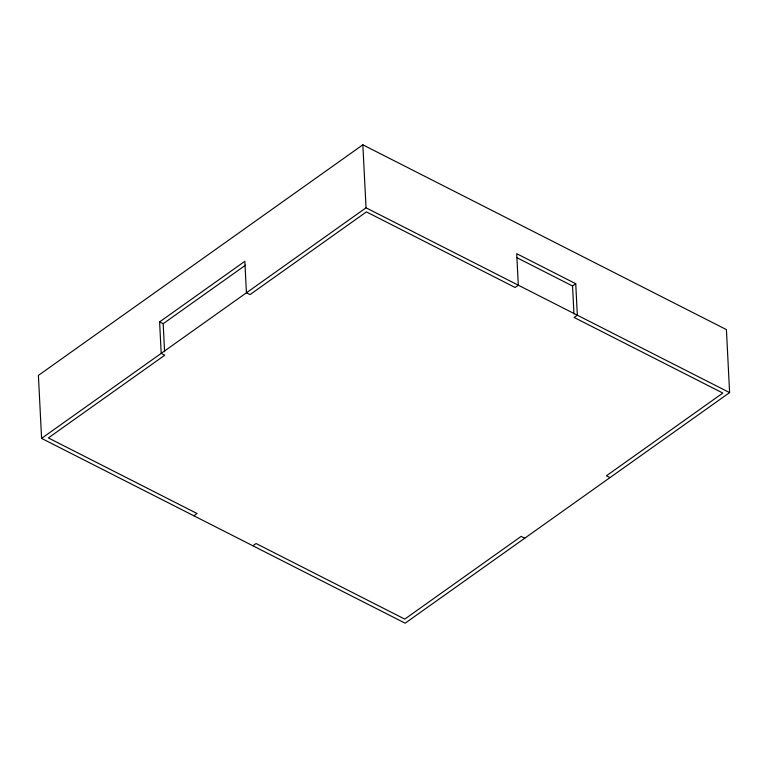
<?xml version="1.0" encoding="UTF-8"?>
<svg xmlns="http://www.w3.org/2000/svg" width="768" height="768" viewBox="0 0 768 768"><rect width="100%" height="100%" fill="white"/><g stroke="black" fill="none" stroke-linecap="round" stroke-linejoin="round"><path stroke-width="1.15" d="M362.842 144.806L38.4 375.398L41.587 438.384L405.158 623.194L729.6 392.602L726.413 329.616L362.842 144.806L366.038 207.802L41.587 438.384M193.853 515.789L197.05 513.514L48.365 437.933L164.774 355.2L161.194 353.386L159.6 321.888L244.838 261.312L246.432 292.8L250.013 294.624L366.422 211.891L515.107 287.472L518.304 285.197L516.71 253.699L575.741 283.709L577.334 315.206L574.138 317.472L722.832 393.053L606.422 475.786L609.994 477.61M164.592 351.706L163.181 323.702L245.51 265.19M573.965 313.978L572.544 285.984L575.741 283.709M252.893 545.789L256.08 543.523L404.774 619.104L521.184 536.371L524.755 538.186M516.672 257.578L572.544 285.984M366.038 207.802L729.6 392.602M159.6 321.888L163.181 323.702"/></g></svg>
